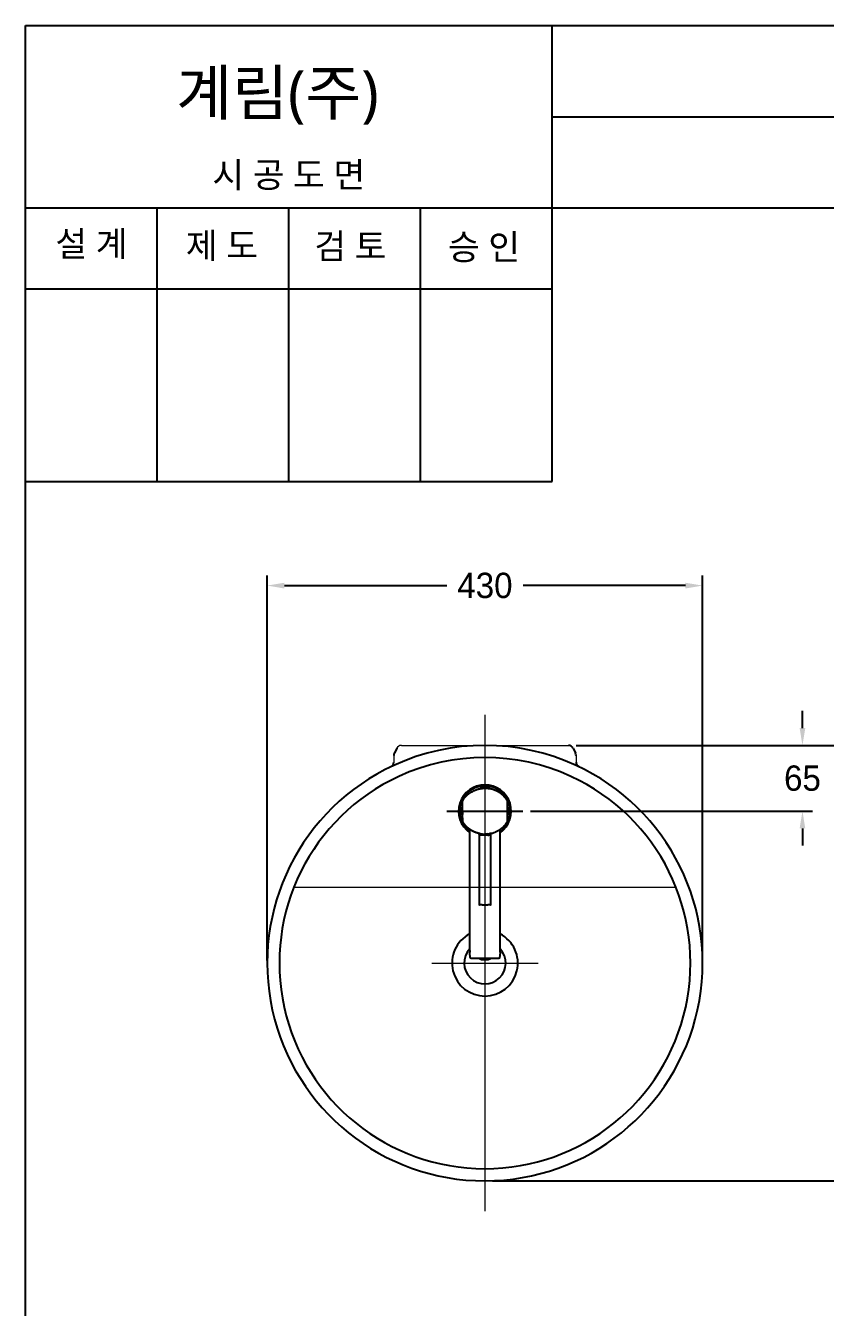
# Model space of a CAD drawing. Header units: millimetres. Extents: x 0 to 1800, y -67 to 2530.
# Drawn here: x 0 to 790, y 1264 to 2530 of the extents above; entities that cross this region are included whole.
import ezdxf
from ezdxf.enums import TextEntityAlignment as Align
from ezdxf.lldxf.tags import DXFTag

# ---------------------------------------------------------------- set-up
doc = ezdxf.new("R2010")
doc.units = ezdxf.units.MM
doc.layers.get('Defpoints').update_dxf_attribs({"color": 1})
for name, color, linetype in [('TEXT', 7, 'Continuous'), ('내부선 및 부속', 4, 'Continuous'), ('도각라인', 7, 'Continuous'), ('외형선', 3, 'Continuous'), ('중심선', 1, 'DASHED')]:
    doc.layers.add(name, color=color, linetype=linetype)
doc.styles.add('____', font='')
doc.styles.add('맑은고딕_통일', font='malgun.ttf', dxfattribs={"height": 25})
doc.styles.get('____').set_extended_font_data('굴림')
tags = doc.linetypes.add('DASHDOT', pattern=[70, 31, -13, 13, -13]).pattern_tags.tags
tags[10:11] = [DXFTag(74, 4), DXFTag(75, 0), DXFTag(340, '0'), DXFTag(46, 0.0), DXFTag(50, 0.0), DXFTag(44, 0.0), DXFTag(45, 0.0)]
tags[8:9] = [DXFTag(74, 4), DXFTag(75, 0), DXFTag(340, '0'), DXFTag(46, 0.0), DXFTag(50, 0.0), DXFTag(44, 0.0), DXFTag(45, 0.0)]
tags[6:7] = [DXFTag(74, 4), DXFTag(75, 0), DXFTag(340, '0'), DXFTag(46, 0.0), DXFTag(50, 0.0), DXFTag(44, 0.0), DXFTag(45, 0.0)]
tags[4:5] = [DXFTag(74, 4), DXFTag(75, 0), DXFTag(340, '0'), DXFTag(46, 0.0), DXFTag(50, 0.0), DXFTag(44, 0.0), DXFTag(45, 0.0)]
tags = doc.linetypes.add('DASHED', pattern=[25.72, 12.86, -12.86]).pattern_tags.tags
tags[6:7] = [DXFTag(74, 4), DXFTag(75, 0), DXFTag(340, '0'), DXFTag(46, 0.0), DXFTag(50, 0.0), DXFTag(44, 0.0), DXFTag(45, 0.0)]
tags[4:5] = [DXFTag(74, 4), DXFTag(75, 0), DXFTag(340, '0'), DXFTag(46, 0.0), DXFTag(50, 0.0), DXFTag(44, 0.0), DXFTag(45, 0.0)]
doc.dimstyles.new('MSADIM', dxfattribs={"dimtxt": 33, "dimasz": 17, "dimexe": 10, "dimexo": 7.5, "dimgap": 10, "dimtad": 0, "dimtih": 1, "dimtoh": 1, "dimdec": 0, "dimzin": 1, "dimdsep": 46, "dimtxsty": '____', "dimcen": 11.25, "dimadec": 0, "dimazin": 0, "dimtfac": 1, "dimtdec": 0, "dimtix": 1, "dimtmove": 0, "dimatfit": 3, "dimfxl": 0, "dimtolj": 1, "dimtzin": 1, "dimarcsym": 0})

# ---------------------------------------------------------------- blocks, each defined once
blk = doc.blocks.new('*D14')
at = {"color": 0, "lineweight": -2}
for p, q in [((767.2, 1836.3), (767.2, 1853.3)), ((543.6, 1819.3), (777.2, 1819.3)), ((498.6, 1754.3), (777.2, 1754.3)), ((767.2, 1737.3), (767.2, 1720.3))]:
    blk.add_line(p, q, dxfattribs=at)
at = {"color": 0}
for points in [[(764.4, 1836.3), (770, 1836.3), (767.2, 1819.3)], [(764.4, 1737.3), (770, 1737.3), (767.2, 1754.3)]]:
    blk.add_solid(points, dxfattribs=at)
at = {"layer": 'Defpoints', "color": 0}
for p in [(536.1, 1819.3), (767.2, 1819.3), (491.1, 1754.3)]:
    blk.add_point(p, dxfattribs=at)
at = {"color": 0, "insert": (767.2, 1786.8), "char_height": 25, "attachment_point": 5, "style": '____'}
blk.add_mtext('\\A1;65', dxfattribs=at)
blk = doc.blocks.new('*D15')
at = {"color": 0, "lineweight": -2}
for p, q in [((238.6, 1606.8), (238.6, 1987.1)), ((668.6, 1606.8), (668.6, 1987.1)), ((255.6, 1977.1), (416, 1977.1)), ((651.6, 1977.1), (491.3, 1977.1))]:
    blk.add_line(p, q, dxfattribs=at)
at = {"color": 0}
for points in [[(255.6, 1979.9), (255.6, 1974.2), (238.6, 1977.1)], [(651.6, 1979.9), (651.6, 1974.2), (668.6, 1977.1)]]:
    blk.add_solid(points, dxfattribs=at)
at = {"layer": 'Defpoints', "color": 0}
for p in [(668.6, 1977.1), (238.6, 1599.3), (668.6, 1599.3)]:
    blk.add_point(p, dxfattribs=at)
at = {"color": 0, "insert": (453.6, 1977.1), "char_height": 25, "attachment_point": 5, "style": '____'}
blk.add_mtext('\\A1;430', dxfattribs=at)
blk = doc.blocks.new('*D16')
at = {"color": 0, "lineweight": -2}
for p, q in [((543.6, 1819.3), (853.2, 1819.3)), ((843.2, 1802.3), (843.2, 1627.2)), ((843.2, 1406.3), (843.2, 1581.5)), ((461.1, 1389.3), (853.2, 1389.3))]:
    blk.add_line(p, q, dxfattribs=at)
at = {"color": 0}
for points in [[(840.4, 1802.3), (846.1, 1802.3), (843.2, 1819.3)], [(840.4, 1406.3), (846.1, 1406.3), (843.2, 1389.3)]]:
    blk.add_solid(points, dxfattribs=at)
at = {"layer": 'Defpoints', "color": 0}
for p in [(536.1, 1819.3), (843.2, 1819.3), (453.6, 1389.3)]:
    blk.add_point(p, dxfattribs=at)
at = {"color": 0, "insert": (843.2, 1604.3), "char_height": 25, "attachment_point": 5, "style": '____'}
blk.add_mtext('\\A1;430', dxfattribs=at)

msp = doc.modelspace()

# ---------------------------------------------------------------- linework, layer by layer
at = {"layer": '내부선 및 부속', "linetype": 'Continuous', "extrusion": (-1, 3.06162e-16, 0)}
for p, q in [((449.3, 1777.9), (449.3, 1776.9)), ((449.3, 1777.9), (453.7, 1777.9)), ((449.3, 1776.9), (453.7, 1776.9)), ((450.6, 1776.9), (450.6, 1776.7)), ((453.6, 1780.3), (453.6, 1779.3)), ((453.7, 1777.9), (458, 1777.9)), ((453.7, 1776.9), (453.7, 1777.9)), ((453.7, 1776.9), (458, 1776.9)), ((456.7, 1776.8), (456.7, 1776.9)), ((458, 1776.9), (458, 1777.9)), ((438.6, 1616.7), (438.6, 1736.4)), ((468.6, 1616.7), (468.6, 1736.4)), ((447.8, 1731.5), (447.8, 1662.2)), ((459.5, 1662.2), (459.5, 1731.5)), ((450.8, 1661.7), (448.3, 1661.7)), ((450.8, 1661.7), (456.5, 1661.7)), ((459, 1661.7), (456.5, 1661.7)), ((438.6, 1616.8), (438.6, 1615.1)), ((439.7, 1609.1), (453.6, 1609.1)), ((453.6, 1609.1), (467.6, 1609.1)), ((468.6, 1615.1), (468.6, 1616.8))]:
    msp.add_line(p, q, dxfattribs=at)
at = {"layer": '내부선 및 부속', "linetype": 'DASHDOT'}
msp.add_line((416.1, 1754.3), (491.1, 1754.3), dxfattribs=at)
at = {"layer": '내부선 및 부속', "linetype": 'Continuous', "lineweight": 18}
msp.add_line((265, 1679.3), (642.3, 1679.3), dxfattribs=at)
at = {"layer": '내부선 및 부속'}
for radius, start, end in [(215, 65.2535, 114.7465), (203, 65.2535, 114.7465), (203, 114.7465, 65.2535), (32.5, 117.4864, 62.5136), (20.5, 137.0297, 42.9703)]:
    msp.add_arc((453.6, 1604.3), radius, start, end, dxfattribs=at)
at = {"layer": '내부선 및 부속', "linetype": 'Continuous'}
for centre, radius, start, end in [((453.6, 1754.3), 26, 90, 234.765), ((453.6, 1754.3), 25, 90, 233.1281), ((453.6, 1759.2), 19.2, 99.7692, 103.1156), ((453.6, 1759.2), 19.2, 90, 95.2432), ((453.6, 1754.3), 26, 305.235, 90), ((453.6, 1754.3), 25, 306.8719, 90), ((453.6, 1759.2), 19.2, 84.7749, 90), ((453.6, 1759.2), 19.2, 76.8844, 80.2618), ((448.3, 1662.2), 0.5, 180, 270), ((459, 1662.2), 0.5, 270, 0)]:
    msp.add_arc(centre, radius, start, end, dxfattribs=at)
at = {"layer": '내부선 및 부속', "linetype": 'Continuous', "extrusion": (0, 0, -1)}
for start, end in [(74.2191, 81.9112), (98.0888, 101.3034), (350.1619, 10.3106), (170.3222, 189.7144)]:
    msp.add_arc((-453.6, 1754.3), 22.8, start, end, dxfattribs=at)
at = {"layer": '내부선 및 부속', "linetype": 'Continuous'}
for centre, major_axis, ratio, start_param, end_param in [((453.6, 1759.2), (0, 19.2), 0.015039, 6.054274, 6.283185), ((453.6, 1617.1), (-11.8, 0), 0.803557, 1.010091, 1.570796), ((453.6, 1617.1), (-11.8, 0), 0.803557, 1.570796, 2.131502)]:
    msp.add_ellipse(centre, major_axis=major_axis, ratio=ratio, start_param=start_param, end_param=end_param, dxfattribs=at)
at = {"layer": '내부선 및 부속', "linetype": 'Continuous', "extrusion": (0, 0, -1)}
for centre, start_param, end_param in [((453.6, 1616.8), 1.570796, 1.57082), ((453.6, 1615.1), 1.308008, 1.570812), ((453.6, 1615.1), 4.712373, 4.975177)]:
    msp.add_ellipse(centre, major_axis=(0, -20.2), ratio=0.740741, start_param=start_param, end_param=end_param, dxfattribs=at)
at = {"layer": '내부선 및 부속', "linetype": 'Continuous'}
for points, knots in [([(437.5, 1771.4), (437.6, 1771.5), (437.8, 1771.6), (438.2, 1771.9), (438.7, 1772.3), (439.4, 1772.7), (440, 1773.2), (440.8, 1773.6), (441.6, 1774), (442.4, 1774.4), (443, 1774.7), (443.5, 1774.9), (443.7, 1775), (443.9, 1775.1), (444.1, 1775.2), (444.3, 1775.2), (444.5, 1775.3), (444.7, 1775.4), (444.9, 1775.5), (445.1, 1775.5), (445.3, 1775.6), (445.4, 1775.7), (445.6, 1775.7), (445.8, 1775.8), (446, 1775.8), (446.2, 1775.9), (446.4, 1776), (446.6, 1776), (446.8, 1776.1), (447, 1776.1), (447.2, 1776.2), (447.4, 1776.2), (447.5, 1776.3), (447.7, 1776.3), (447.9, 1776.3), (448.1, 1776.4), (448.3, 1776.4), (448.5, 1776.5), (448.6, 1776.5), (448.8, 1776.5), (449, 1776.6), (449.2, 1776.6), (449.4, 1776.6), (449.5, 1776.6), (449.7, 1776.7), (449.9, 1776.7), (450.1, 1776.7), (450.2, 1776.8), (450.4, 1776.8), (450.6, 1776.8), (450.7, 1776.8), (450.9, 1776.8), (451.1, 1776.8), (451.3, 1776.9), (451.4, 1776.9), (451.6, 1776.9), (451.7, 1776.9), (451.9, 1776.9), (452.1, 1776.9), (452.2, 1776.9), (452.4, 1776.9), (452.6, 1776.9), (452.7, 1777), (452.9, 1777), (453, 1777), (453.2, 1777), (453.3, 1777), (453.5, 1777), (453.6, 1777), (453.6, 1777)], [0, 0, 0, 0, 0.005294, 0.043779, 0.084881, 0.128601, 0.174936, 0.223886, 0.275451, 0.329629, 0.386419, 0.398888, 0.411291, 0.423627, 0.435897, 0.4481, 0.460236, 0.472306, 0.48431, 0.496247, 0.508117, 0.519921, 0.531658, 0.543329, 0.554934, 0.566472, 0.577944, 0.589349, 0.600688, 0.611961, 0.623168, 0.634308, 0.645382, 0.65639, 0.667331, 0.678206, 0.689016, 0.699759, 0.710435, 0.721046, 0.73159, 0.742068, 0.752481, 0.762826, 0.773106, 0.78332, 0.793467, 0.803549, 0.813564, 0.823513, 0.833396, 0.843213, 0.852964, 0.862649, 0.872268, 0.88182, 0.891307, 0.900728, 0.910082, 0.919371, 0.928593, 0.93775, 0.946841, 0.955865, 0.964824, 0.973717, 0.982544, 0.991305, 1, 1, 1, 1]), ([(451.9, 1778.3), (451.9, 1778.3), (451.9, 1778.3), (451.9, 1778.3), (451.9, 1778.3), (451.9, 1778.3), (451.8, 1778.3), (451.8, 1778.3), (451.8, 1778.3), (451.8, 1778.3), (451.8, 1778.3), (451.8, 1778.3), (451.7, 1778.3), (451.7, 1778.2), (451.7, 1778.2), (451.7, 1778.2), (451.7, 1778.2), (451.6, 1778.2), (451.6, 1778.2), (451.5, 1778.2), (451.5, 1778.2), (451.5, 1778.2), (451.5, 1778.2), (451.4, 1778.2), (451.4, 1778.2), (451.3, 1778.2), (451.3, 1778.2), (451.3, 1778.2), (451.3, 1778.2), (451.2, 1778.2), (451.2, 1778.2), (451.1, 1778.2), (451.1, 1778.2), (451.1, 1778.2), (451, 1778.2), (451, 1778.2), (451, 1778.2), (451, 1778.1), (450.9, 1778.1), (450.8, 1778.1), (450.8, 1778.1), (450.8, 1778.1), (450.8, 1778.1), (450.8, 1778.1), (450.7, 1778.1), (450.7, 1778.1), (450.6, 1778.1), (450.6, 1778.1), (450.6, 1778.1), (450.5, 1778.1), (450.5, 1778.1), (450.5, 1778.1), (450.5, 1778.1), (450.5, 1778.1), (450.4, 1778.1), (450.4, 1778.1), (450.4, 1778.1), (450.4, 1778.1), (450.4, 1778.1), (450.4, 1778.1), (450.4, 1778.1)], [0, 0, 0, 0, 0.0625, 0.0625, 0.09375, 0.09375, 0.109375, 0.109375, 0.125, 0.125, 0.1875, 0.1875, 0.203125, 0.203125, 0.21875, 0.21875, 0.25, 0.25, 0.3125, 0.3125, 0.328125, 0.328125, 0.34375, 0.375, 0.40625, 0.40625, 0.421875, 0.421875, 0.4375, 0.4375, 0.5, 0.5, 0.53125, 0.53125, 0.546875, 0.546875, 0.5625, 0.5625, 0.625, 0.625, 0.640625, 0.640625, 0.65625, 0.65625, 0.6875, 0.6875, 0.75, 0.75, 0.78125, 0.78125, 0.8125, 0.84375, 0.84375, 0.875, 0.875, 0.9375, 0.9375, 0.96875, 0.96875, 1, 1, 1, 1]), ([(474.3, 1766.9), (474.3, 1766.9), (474.2, 1766.9), (474.2, 1767), (474.1, 1767.1), (474, 1767.2), (474, 1767.3), (473.9, 1767.3), (473.8, 1767.4), (473.8, 1767.5), (473.7, 1767.6), (473.6, 1767.7), (473.6, 1767.8), (473.5, 1767.8), (473.4, 1767.9), (473.4, 1768), (473.3, 1768.1), (473.2, 1768.2), (473.1, 1768.3), (473.1, 1768.3), (473, 1768.4), (472.9, 1768.5), (472.8, 1768.6), (472.7, 1768.7), (472.7, 1768.8), (472.6, 1768.8), (472.5, 1768.9), (472.4, 1769), (472.3, 1769.1), (472.3, 1769.2), (472.2, 1769.3), (472.1, 1769.3), (472, 1769.4), (471.9, 1769.5), (471.8, 1769.6), (471.8, 1769.7), (471.6, 1769.8), (471.4, 1770), (471.2, 1770.2), (471, 1770.4), (470.7, 1770.6), (470.5, 1770.8), (470.2, 1771), (470, 1771.2), (469.7, 1771.4), (469.5, 1771.6), (469.2, 1771.8), (469, 1772), (468.7, 1772.2), (468.4, 1772.4), (468.2, 1772.6), (467.9, 1772.7), (467.6, 1772.9), (467.3, 1773.1), (467.1, 1773.3), (466.8, 1773.4), (466.5, 1773.6), (466.3, 1773.7), (466.2, 1773.7), (466.2, 1773.7), (466.2, 1773.7), (466.2, 1773.8), (466.2, 1773.8), (466.2, 1773.8), (466.2, 1773.8), (466.2, 1773.8), (466.2, 1773.8), (466.2, 1773.8), (466.2, 1773.8), (466.1, 1773.8), (466.1, 1773.8), (466.1, 1773.8), (466.1, 1773.8), (466.1, 1773.8), (466.1, 1773.8), (466, 1773.8), (466, 1773.8), (466, 1773.9), (466, 1773.9), (466, 1773.9), (466, 1773.9), (465.9, 1773.9), (465.9, 1773.9), (465.9, 1773.9), (465.9, 1773.9), (465.8, 1774), (465.8, 1774), (465.8, 1774), (465.7, 1774), (465.7, 1774), (465.7, 1774), (465.7, 1774), (465.6, 1774.1), (465.6, 1774.1), (465.6, 1774.1), (465.5, 1774.1), (465.5, 1774.1), (465.4, 1774.2), (465.4, 1774.2), (465.4, 1774.2), (465.3, 1774.2), (465.3, 1774.2), (465.2, 1774.3), (465.2, 1774.3), (465.2, 1774.3), (465.1, 1774.3), (465.1, 1774.3), (465, 1774.4), (465, 1774.4), (464.9, 1774.4), (464.9, 1774.4), (464.8, 1774.5), (464.8, 1774.5), (464.7, 1774.5), (464.7, 1774.5), (464.6, 1774.6), (464.6, 1774.6), (464.5, 1774.6), (464.5, 1774.6), (464.4, 1774.7), (464.3, 1774.7), (464.3, 1774.7), (464.2, 1774.7), (464.2, 1774.8), (464.1, 1774.8), (464, 1774.8), (464, 1774.8), (463.9, 1774.9), (463.8, 1774.9), (463.8, 1774.9), (463.7, 1775), (463.6, 1775), (463.6, 1775), (463.5, 1775), (463.4, 1775.1), (463.4, 1775.1), (463.3, 1775.1), (463.2, 1775.2), (463.1, 1775.2), (463, 1775.2), (463, 1775.3), (462.9, 1775.3), (462.8, 1775.3), (462.7, 1775.3), (462.7, 1775.4), (462.6, 1775.4), (462.5, 1775.4), (462.4, 1775.5), (462.3, 1775.5), (462.2, 1775.5), (462.1, 1775.6), (462, 1775.6), (462, 1775.6), (461.9, 1775.6), (461.8, 1775.7), (461.7, 1775.7), (461.6, 1775.7), (461.5, 1775.8), (461.4, 1775.8), (461.3, 1775.8), (461.2, 1775.9), (461.1, 1775.9), (461, 1775.9), (460.9, 1775.9), (460.8, 1776), (460.7, 1776), (460.6, 1776), (460.5, 1776.1), (460.4, 1776.1), (460.3, 1776.1), (460.2, 1776.1), (460, 1776.2), (459.9, 1776.2), (459.8, 1776.2), (459.7, 1776.3), (459.6, 1776.3), (459.5, 1776.3), (459.4, 1776.3), (459.2, 1776.4), (459.1, 1776.4), (459, 1776.4), (458.9, 1776.4), (458.8, 1776.5), (458.6, 1776.5), (458.5, 1776.5), (458.4, 1776.5), (458.3, 1776.6), (458.1, 1776.6), (458, 1776.6), (457.9, 1776.6), (457.7, 1776.6), (457.6, 1776.7), (457.5, 1776.7), (457.3, 1776.7), (457.2, 1776.7), (457.1, 1776.7), (456.9, 1776.8), (456.8, 1776.8), (456.7, 1776.8), (456.5, 1776.8), (456.4, 1776.8), (456.2, 1776.8), (456.1, 1776.9), (455.9, 1776.9), (455.8, 1776.9), (455.6, 1776.9), (455.5, 1776.9), (455.3, 1776.9), (455.2, 1776.9), (455, 1776.9), (454.9, 1776.9), (454.7, 1776.9), (454.6, 1777), (454.4, 1777), (454.3, 1777), (454.1, 1777), (454, 1777), (453.8, 1777), (453.7, 1777), (453.6, 1777)], [0, 0, 0, 0, 0.003831, 0.008206, 0.012603, 0.017022, 0.021464, 0.025928, 0.030415, 0.034923, 0.039454, 0.044007, 0.048582, 0.053178, 0.057796, 0.062435, 0.067096, 0.071779, 0.076482, 0.081207, 0.085952, 0.090718, 0.095505, 0.100312, 0.105139, 0.109986, 0.114852, 0.119738, 0.124643, 0.129567, 0.13451, 0.139471, 0.144451, 0.149448, 0.154463, 0.159496, 0.164547, 0.178082, 0.191602, 0.205107, 0.218601, 0.232085, 0.245563, 0.259036, 0.272507, 0.285978, 0.299452, 0.312931, 0.326419, 0.339917, 0.35343, 0.366961, 0.38051, 0.394075, 0.407654, 0.421243, 0.43484, 0.448442, 0.448554, 0.448708, 0.448903, 0.44914, 0.449419, 0.44974, 0.450102, 0.450506, 0.450952, 0.451439, 0.451968, 0.452539, 0.453152, 0.453806, 0.454502, 0.455239, 0.456019, 0.45684, 0.457702, 0.458607, 0.459553, 0.460541, 0.46157, 0.462641, 0.463754, 0.464909, 0.466105, 0.467343, 0.468622, 0.469943, 0.471306, 0.47271, 0.474156, 0.475644, 0.477173, 0.478744, 0.480356, 0.48201, 0.483706, 0.485443, 0.487221, 0.489041, 0.490903, 0.492805, 0.49475, 0.496735, 0.498762, 0.50083, 0.50294, 0.50509, 0.507282, 0.509515, 0.51179, 0.514105, 0.516461, 0.518859, 0.521298, 0.523777, 0.526298, 0.52886, 0.531463, 0.534107, 0.536792, 0.539518, 0.542285, 0.545093, 0.547942, 0.550832, 0.553764, 0.556736, 0.559749, 0.562803, 0.565898, 0.569034, 0.572211, 0.575429, 0.578689, 0.581989, 0.58533, 0.588713, 0.592136, 0.5956, 0.599106, 0.602652, 0.606239, 0.609868, 0.613537, 0.617247, 0.620999, 0.624791, 0.628624, 0.632499, 0.636414, 0.64037, 0.644367, 0.648406, 0.652485, 0.656605, 0.660767, 0.664969, 0.669212, 0.673496, 0.677822, 0.682188, 0.686596, 0.691044, 0.695534, 0.700064, 0.704636, 0.709249, 0.713903, 0.718598, 0.723335, 0.728112, 0.732931, 0.737791, 0.742692, 0.747635, 0.752619, 0.757644, 0.762711, 0.767819, 0.772969, 0.77816, 0.783393, 0.788667, 0.793983, 0.799341, 0.804741, 0.810182, 0.815665, 0.821191, 0.826758, 0.832367, 0.838018, 0.843712, 0.849448, 0.855226, 0.861047, 0.86691, 0.872815, 0.878763, 0.884754, 0.890788, 0.896864, 0.902984, 0.909146, 0.915352, 0.921601, 0.927893, 0.934229, 0.940608, 0.947031, 0.953498, 0.960008, 0.966563, 0.973162, 0.979805, 0.986492, 0.993224, 1, 1, 1, 1]), ([(453.6, 1777), (453.6, 1777), (453.6, 1776.9), (453.6, 1776.8), (453.6, 1776.6), (453.6, 1776.4), (453.6, 1776.4)], [0, 0, 0, 0, 0.249645, 0.499764, 0.749882, 1, 1, 1, 1]), ([(456.9, 1778.1), (456.9, 1778.1), (456.9, 1778.1), (456.9, 1778.1), (456.9, 1778.1), (456.8, 1778.1), (456.8, 1778.1), (456.8, 1778.1), (456.8, 1778.1), (456.8, 1778.1), (456.8, 1778.1), (456.8, 1778.1), (456.7, 1778.1), (456.7, 1778.1), (456.7, 1778.1), (456.7, 1778.1), (456.7, 1778.1), (456.6, 1778.1), (456.6, 1778.1), (456.5, 1778.1), (456.5, 1778.1), (456.5, 1778.1), (456.5, 1778.1), (456.4, 1778.1), (456.4, 1778.1), (456.3, 1778.1), (456.3, 1778.1), (456.3, 1778.1), (456.3, 1778.2), (456.2, 1778.2), (456.2, 1778.2), (456.1, 1778.2), (456.1, 1778.2), (456.1, 1778.2), (456, 1778.2), (456, 1778.2), (456, 1778.2), (456, 1778.2), (455.9, 1778.2), (455.8, 1778.2), (455.8, 1778.2), (455.8, 1778.2), (455.8, 1778.2), (455.8, 1778.2), (455.7, 1778.2), (455.7, 1778.2), (455.6, 1778.2), (455.6, 1778.2), (455.6, 1778.2), (455.5, 1778.2), (455.5, 1778.3), (455.5, 1778.3), (455.5, 1778.3), (455.5, 1778.3), (455.4, 1778.3), (455.4, 1778.3), (455.4, 1778.3), (455.4, 1778.3), (455.4, 1778.3), (455.4, 1778.3), (455.4, 1778.3)], [0, 0, 0, 0, 0.0625, 0.0625, 0.09375, 0.09375, 0.109375, 0.109375, 0.125, 0.125, 0.1875, 0.1875, 0.203125, 0.203125, 0.21875, 0.21875, 0.25, 0.25, 0.3125, 0.3125, 0.328125, 0.328125, 0.34375, 0.375, 0.40625, 0.40625, 0.421875, 0.421875, 0.4375, 0.4375, 0.5, 0.5, 0.53125, 0.53125, 0.546875, 0.546875, 0.5625, 0.5625, 0.625, 0.625, 0.640625, 0.640625, 0.65625, 0.65625, 0.6875, 0.6875, 0.75, 0.75, 0.78125, 0.78125, 0.8125, 0.84375, 0.84375, 0.875, 0.875, 0.9375, 0.9375, 0.96875, 0.96875, 1, 1, 1, 1]), ([(437.5, 1771.4), (437.4, 1771.3), (436.5, 1770.7), (435, 1769.2), (433, 1767.1), (431.8, 1765.3), (431.3, 1764.4)], [0, 0, 0, 0, 0.059469, 0.340099, 0.661695, 1, 1, 1, 1]), ([(431.3, 1758.5), (431.3, 1758.5), (431.3, 1758.5), (431.3, 1758.6), (431.3, 1758.6), (431.3, 1758.7), (431.3, 1758.8), (431.3, 1758.8), (431.3, 1758.9), (431.3, 1758.9), (431.3, 1759), (431.3, 1759), (431.3, 1759.1), (431.3, 1759.1), (431.3, 1759.2), (431.3, 1759.3), (431.3, 1759.3), (431.3, 1759.4), (431.3, 1759.4), (431.3, 1759.5), (431.3, 1759.5), (431.3, 1759.6), (431.3, 1759.7), (431.3, 1759.7), (431.3, 1759.8), (431.3, 1759.8), (431.3, 1759.9), (431.3, 1760), (431.3, 1760), (431.3, 1760.1), (431.3, 1760.1), (431.3, 1760.2), (431.3, 1760.2), (431.3, 1760.3), (431.3, 1760.4), (431.3, 1760.4), (431.3, 1760.5), (431.3, 1760.5), (431.3, 1760.6), (431.3, 1760.7), (431.3, 1760.7), (431.3, 1760.8), (431.3, 1760.9), (431.3, 1760.9), (431.3, 1761), (431.3, 1761), (431.3, 1761.1), (431.3, 1761.2), (431.3, 1761.2), (431.3, 1761.3), (431.3, 1761.3), (431.3, 1761.4), (431.3, 1761.5), (431.3, 1761.5), (431.3, 1761.6), (431.3, 1761.7), (431.3, 1761.7), (431.3, 1761.8), (431.3, 1761.8), (431.3, 1761.9), (431.3, 1762), (431.3, 1762), (431.3, 1762.1), (431.3, 1762.2), (431.3, 1762.2), (431.3, 1762.3), (431.3, 1762.4), (431.3, 1762.4), (431.3, 1762.5), (431.3, 1762.6), (431.3, 1762.6), (431.3, 1762.7), (431.3, 1762.7), (431.3, 1762.8), (431.3, 1762.9), (431.3, 1762.9), (431.3, 1763), (431.3, 1763.1), (431.3, 1763.1), (431.3, 1763.2), (431.3, 1763.3), (431.3, 1763.3), (431.3, 1763.4), (431.3, 1763.5), (431.3, 1763.5), (431.3, 1763.6), (431.3, 1763.7), (431.3, 1763.7), (431.3, 1763.8), (431.3, 1763.9), (431.3, 1763.9), (431.3, 1764), (431.3, 1764.1), (431.3, 1764.1), (431.3, 1764.2), (431.3, 1764.3), (431.3, 1764.3), (431.3, 1764.4), (431.3, 1764.4)], [0, 0, 0, 0, 0.01106, 0.022107, 0.033141, 0.044161, 0.055168, 0.066161, 0.077142, 0.088108, 0.099062, 0.110002, 0.120929, 0.131842, 0.142743, 0.153629, 0.164502, 0.175362, 0.186209, 0.197042, 0.207861, 0.218667, 0.22946, 0.240239, 0.251005, 0.261757, 0.272496, 0.283222, 0.293933, 0.304632, 0.315316, 0.325988, 0.336645, 0.34729, 0.35792, 0.368537, 0.379141, 0.389731, 0.400307, 0.41087, 0.421419, 0.431955, 0.442477, 0.452985, 0.46348, 0.473961, 0.484429, 0.494882, 0.505322, 0.515749, 0.526162, 0.536561, 0.546946, 0.557318, 0.567676, 0.578021, 0.588351, 0.598668, 0.608971, 0.619261, 0.629536, 0.639798, 0.650046, 0.660281, 0.670501, 0.680708, 0.690901, 0.70108, 0.711246, 0.721397, 0.731535, 0.741659, 0.751769, 0.761865, 0.771948, 0.782016, 0.792071, 0.802111, 0.812138, 0.822151, 0.83215, 0.842135, 0.852107, 0.862064, 0.872007, 0.881937, 0.891852, 0.901754, 0.911641, 0.921515, 0.931375, 0.94122, 0.951052, 0.96087, 0.970673, 0.980463, 0.990238, 1, 1, 1, 1]), ([(431.3, 1764.4), (431.3, 1764.4), (431.3, 1764.4), (431.3, 1764.4), (431.3, 1764.4), (431.3, 1764.4)], [0, 0, 0, 0, 0.5, 0.5, 1, 1, 1, 1]), ([(476, 1758.5), (476, 1758.5), (476, 1758.6), (476, 1758.6), (476, 1758.7), (476, 1758.8), (476, 1758.8), (476, 1758.9), (476, 1759), (476, 1759.1), (476, 1759.2), (476, 1759.2), (476, 1759.3), (476, 1759.4), (476, 1759.5), (476, 1759.6), (476, 1759.7), (476, 1759.8), (476, 1760), (476, 1760.3), (476, 1760.6), (476, 1761), (476, 1761.3), (476, 1761.4), (476, 1761.6), (476, 1761.7), (476, 1761.8), (476, 1761.9), (476, 1762), (476, 1762.1), (476, 1762.2), (476, 1762.3), (476, 1762.4), (476, 1762.5), (476, 1762.7), (476, 1762.8), (476, 1762.9), (476, 1763), (476, 1763.1), (476, 1763.2), (476, 1763.4), (476, 1763.5), (476, 1763.6), (476, 1763.8), (476, 1763.9), (476, 1764), (476, 1764.1), (476, 1764.3), (476, 1764.4), (476, 1764.4)], [0, 0, 0, 0, 0.014424, 0.028955, 0.043594, 0.058341, 0.073195, 0.088159, 0.103231, 0.118413, 0.133705, 0.149107, 0.164619, 0.180242, 0.195977, 0.211824, 0.227784, 0.243856, 0.293519, 0.346524, 0.402886, 0.462621, 0.525749, 0.542815, 0.559972, 0.57722, 0.594561, 0.611993, 0.629518, 0.647136, 0.664847, 0.682651, 0.700549, 0.718541, 0.736628, 0.75481, 0.773087, 0.79146, 0.809929, 0.828495, 0.847157, 0.865917, 0.884775, 0.903731, 0.922786, 0.941939, 0.961193, 0.980546, 1, 1, 1, 1]), ([(476, 1764.4), (476, 1764.4), (476, 1764.4), (476, 1764.4), (476, 1764.4), (476, 1764.4)], [0, 0, 0, 0, 0.5, 0.5, 1, 1, 1, 1]), ([(431.2, 1757.3), (431.2, 1757.4), (431.2, 1757.4), (431.3, 1757.6), (431.3, 1757.7), (431.3, 1757.9), (431.3, 1758), (431.3, 1758.2), (431.3, 1758.3), (431.3, 1758.4), (431.3, 1758.5)], [0, 0, 0, 0, 0.117598, 0.237295, 0.359099, 0.483017, 0.609058, 0.737229, 0.86754, 1, 1, 1, 1]), ([(431.3, 1750.3), (431.3, 1750.4), (431.3, 1750.4), (431.3, 1750.5), (431.3, 1750.6), (431.3, 1750.6), (431.3, 1750.7), (431.3, 1750.8), (431.3, 1750.8), (431.3, 1750.9), (431.3, 1751), (431.3, 1751.1), (431.3, 1751.1), (431.3, 1751.2), (431.3, 1751.2)], [0, 0, 0, 0, 0.081189, 0.16369, 0.247504, 0.33263, 0.41907, 0.506823, 0.59485, 0.680544, 0.763905, 0.844934, 0.923632, 1, 1, 1, 1]), ([(431.3, 1747.8), (431.3, 1747.8), (431.3, 1747.8), (431.3, 1747.9), (431.3, 1747.9), (431.3, 1748), (431.3, 1748.1), (431.3, 1748.1), (431.3, 1748.2), (431.3, 1748.2), (431.3, 1748.3), (431.3, 1748.4), (431.3, 1748.5), (431.3, 1748.5), (431.3, 1748.6), (431.3, 1748.7), (431.3, 1748.8), (431.3, 1748.8), (431.3, 1748.9), (431.3, 1749), (431.3, 1749.1), (431.3, 1749.3), (431.3, 1749.5), (431.3, 1749.6), (431.3, 1749.8), (431.3, 1750), (431.3, 1750.2), (431.3, 1750.3)], [0, 0, 0, 0, 0.019153, 0.039028, 0.059626, 0.080947, 0.10299, 0.125757, 0.149246, 0.173458, 0.198392, 0.224049, 0.25043, 0.277532, 0.305358, 0.333906, 0.363177, 0.393171, 0.423887, 0.455326, 0.487488, 0.570544, 0.640418, 0.697109, 0.740618, 0.879871, 1, 1, 1, 1]), ([(431.3, 1747.8), (431.3, 1747.5), (431.3, 1747.2), (431.3, 1746.7), (431.3, 1746.4), (431.3, 1745.5), (431.3, 1744.9), (431.3, 1744.2)], [0, 0, 0, 0, 0.25, 0.25, 0.5, 0.5, 1, 1, 1, 1]), ([(476, 1757.3), (476, 1757.3), (476, 1757.4), (476, 1757.5), (476, 1757.6), (476, 1757.7), (476, 1757.8), (476, 1757.9), (476, 1758), (476, 1758.1), (476, 1758.2), (476, 1758.3), (476, 1758.4), (476, 1758.4), (476, 1758.5)], [0, 0, 0, 0, 0.077366, 0.155805, 0.23532, 0.315915, 0.397592, 0.480357, 0.564212, 0.649162, 0.735212, 0.822365, 0.910626, 1, 1, 1, 1]), ([(476, 1750.3), (476, 1750.4), (476, 1750.4), (476, 1750.5), (476, 1750.6), (476, 1750.6), (476, 1750.7), (476, 1750.8), (476, 1750.8), (476, 1750.9), (476, 1751), (476, 1751)], [0, 0, 0, 0, 0.124337, 0.243653, 0.357942, 0.467199, 0.571421, 0.670601, 0.780507, 0.890441, 1, 1, 1, 1]), ([(476, 1747.8), (476, 1747.8), (476, 1747.8), (476, 1747.9), (476, 1747.9), (476, 1748), (476, 1748), (476, 1748.1), (476, 1748.2), (476, 1748.2), (476, 1748.3), (476, 1748.3), (476, 1748.4), (476, 1748.4), (476, 1748.5), (476, 1748.5), (476, 1748.6), (476, 1748.6), (476, 1748.7), (476, 1748.7), (476, 1748.8), (476, 1748.8), (476, 1748.9), (476, 1748.9), (476, 1749), (476, 1749), (476, 1749), (476, 1749.2), (476, 1749.4), (476, 1749.6), (476, 1749.9), (476, 1750.1), (476, 1750.3), (476, 1750.3)], [0, 0, 0, 0, 0.020289, 0.040466, 0.060532, 0.080487, 0.10033, 0.120063, 0.139686, 0.159198, 0.178601, 0.197893, 0.217076, 0.23615, 0.255114, 0.27397, 0.292716, 0.311354, 0.329884, 0.348306, 0.366619, 0.384825, 0.402923, 0.420914, 0.438798, 0.456574, 0.474244, 0.491806, 0.594173, 0.696139, 0.797743, 0.899018, 1, 1, 1, 1]), ([(476, 1744.2), (476, 1744.9), (476, 1745.5), (476, 1746.4), (476, 1746.7), (476, 1747.2), (476, 1747.5), (476, 1747.8)], [0, 0, 0, 0, 0.5, 0.5, 0.75, 0.75, 1, 1, 1, 1]), ([(449, 1732.1), (449, 1732.1), (448.9, 1732.1), (448.9, 1732.1), (448.8, 1732.1), (448.7, 1732.1), (448.6, 1732.2), (448.5, 1732.2), (448.5, 1732.2), (448.4, 1732.2), (448.3, 1732.2), (448.2, 1732.2), (448.1, 1732.3), (448, 1732.3), (448, 1732.3), (447.9, 1732.3), (447.8, 1732.3), (447.7, 1732.4), (447.6, 1732.4), (447.5, 1732.4), (447.5, 1732.4), (447.4, 1732.4), (447.3, 1732.5), (447.2, 1732.5), (447.1, 1732.5), (447, 1732.5), (446.9, 1732.5), (446.9, 1732.6), (446.8, 1732.6), (446.7, 1732.6), (446.6, 1732.6), (446.5, 1732.7), (446.4, 1732.7), (446.3, 1732.7), (446.3, 1732.7), (446.2, 1732.8), (446.1, 1732.8), (446, 1732.8), (445.9, 1732.8), (445.8, 1732.9), (445.7, 1732.9), (445.6, 1732.9), (445.5, 1733), (445.4, 1733), (445.4, 1733), (445.3, 1733), (445.2, 1733.1), (445.1, 1733.1), (445, 1733.1), (444.9, 1733.2), (444.8, 1733.2), (444.7, 1733.2), (444.6, 1733.3), (444.5, 1733.3), (444.4, 1733.3), (444.4, 1733.4), (444.3, 1733.4), (444.2, 1733.4), (444.1, 1733.5), (444, 1733.5), (443.9, 1733.6), (443.8, 1733.6), (443.7, 1733.6), (443.6, 1733.7), (443.5, 1733.7), (443.4, 1733.7), (443.3, 1733.8), (443.2, 1733.8), (443.1, 1733.9), (443, 1733.9), (443, 1733.9), (442.9, 1734), (442.8, 1734), (442.7, 1734.1), (442.6, 1734.1), (442.5, 1734.2), (442.4, 1734.2), (442.3, 1734.3), (442.2, 1734.3), (442.1, 1734.3), (442, 1734.4), (441.9, 1734.4), (441.8, 1734.5), (441.7, 1734.5), (441.6, 1734.6), (441.5, 1734.6), (441.4, 1734.7), (441.3, 1734.7), (441.2, 1734.8), (441.1, 1734.8), (441, 1734.9), (440.9, 1734.9), (440.9, 1735), (440.8, 1735), (440.7, 1735.1), (440.6, 1735.2), (440.5, 1735.2), (440.4, 1735.3), (440.3, 1735.3), (440.2, 1735.4), (440.1, 1735.4), (440, 1735.5), (439.9, 1735.6), (439.8, 1735.6), (439.7, 1735.7), (439.6, 1735.7), (439.5, 1735.8), (439.4, 1735.9), (439.3, 1736), (439.1, 1736.1), (438.9, 1736.2), (438.7, 1736.3), (438.5, 1736.5), (438.3, 1736.6), (438.1, 1736.8), (437.9, 1736.9), (437.7, 1737), (437.6, 1737.2), (437.4, 1737.3), (437.2, 1737.5), (437, 1737.6), (436.8, 1737.8), (436.7, 1737.9), (436.5, 1738), (436.3, 1738.2), (436.2, 1738.3), (436, 1738.5), (435.8, 1738.6), (435.7, 1738.8), (435.5, 1738.9), (435.4, 1739.1), (435.2, 1739.2), (435.1, 1739.4), (434.9, 1739.5), (434.8, 1739.7), (434.6, 1739.8), (434.5, 1740), (434.4, 1740.1), (434.2, 1740.3), (434.1, 1740.4), (434, 1740.5), (433.8, 1740.7), (433.8, 1740.8), (433.7, 1740.9), (433.7, 1740.9)], [0, 0, 0, 0, 0.004511, 0.009039, 0.013585, 0.018149, 0.02273, 0.027329, 0.031946, 0.036581, 0.041233, 0.045904, 0.050591, 0.055297, 0.06002, 0.064761, 0.06952, 0.074297, 0.079091, 0.083903, 0.088733, 0.09358, 0.098446, 0.103329, 0.10823, 0.113148, 0.118084, 0.123038, 0.12801, 0.133, 0.138007, 0.143032, 0.148075, 0.153136, 0.158214, 0.16331, 0.168424, 0.173556, 0.178706, 0.183873, 0.189058, 0.194261, 0.199481, 0.20472, 0.209976, 0.21525, 0.220542, 0.225851, 0.231179, 0.236524, 0.241887, 0.247268, 0.252666, 0.258083, 0.263517, 0.268969, 0.274439, 0.279926, 0.285432, 0.290955, 0.296496, 0.302055, 0.307632, 0.313226, 0.318839, 0.324469, 0.330117, 0.335783, 0.341467, 0.347169, 0.352888, 0.358626, 0.364381, 0.370154, 0.375945, 0.381754, 0.387581, 0.393425, 0.399288, 0.405168, 0.411067, 0.416983, 0.422917, 0.428869, 0.43484, 0.440828, 0.446834, 0.452858, 0.4589, 0.46496, 0.471038, 0.477133, 0.483247, 0.489379, 0.49553, 0.501698, 0.507884, 0.514088, 0.52031, 0.526551, 0.532809, 0.539086, 0.545381, 0.551694, 0.558025, 0.564374, 0.570742, 0.577127, 0.583531, 0.597138, 0.610658, 0.624092, 0.637439, 0.650699, 0.663872, 0.676959, 0.689959, 0.702872, 0.715698, 0.728437, 0.741089, 0.753654, 0.766132, 0.778522, 0.790826, 0.803043, 0.815172, 0.827214, 0.839169, 0.851036, 0.862816, 0.874509, 0.886114, 0.897631, 0.909061, 0.920404, 0.931659, 0.942826, 0.953906, 0.964898, 0.975803, 0.98662, 0.997349, 1, 1, 1, 1]), ([(458.2, 1732.1), (458.7, 1732.2), (459.4, 1732.3), (460, 1732.5), (460.5, 1732.6), (461.6, 1732.9), (462.7, 1733.3), (464, 1733.8), (464.4, 1734), (465.2, 1734.4), (465.6, 1734.6), (466.5, 1735), (466.9, 1735.2), (467.5, 1735.6), (467.7, 1735.7), (468, 1736), (468.2, 1736.1), (468.8, 1736.5), (469.2, 1736.8), (469.9, 1737.3), (470.3, 1737.6), (470.9, 1738.2), (471.2, 1738.4), (471.5, 1738.7)], [0, 0, 0, 0, 0.092166, 0.138249, 0.138249, 0.184332, 0.368664, 0.368664, 0.460829, 0.460829, 0.552995, 0.552995, 0.645161, 0.645161, 0.691244, 0.691244, 0.737327, 0.737327, 0.829493, 0.829493, 0.921659, 0.921659, 1, 1, 1, 1]), ([(471.5, 1738.7), (471.7, 1738.9), (472.7, 1739.8), (474.2, 1741.6), (475.4, 1743.3), (476, 1744.2)], [0, 0, 0, 0, 0.124211, 0.550866, 1, 1, 1, 1]), ([(474.3, 1741.8), (474.3, 1741.8), (474.4, 1741.9), (474.7, 1742.3), (475, 1742.7), (475.5, 1743.4), (475.7, 1743.8), (476, 1744.2)], [0, 0, 0, 0, 0.070308, 0.070308, 0.535154, 0.535154, 1, 1, 1, 1]), ([(449.2, 1732), (448.9, 1732.1), (448.4, 1732.2), (448, 1732.2), (447.7, 1732.3), (447.6, 1732.2), (447.7, 1732.1), (447.7, 1731.9), (447.8, 1731.7), (447.8, 1731.6), (447.8, 1731.5), (447.8, 1731.5)], [0, 0, 0, 0, 0.221729, 0.411898, 0.571636, 0.701862, 0.8045, 0.884003, 0.946486, 0.973878, 1, 1, 1, 1]), ([(449.4, 1730.9), (449.4, 1730.9), (449.4, 1730.9), (449.3, 1730.9), (449.3, 1730.9), (449.3, 1730.9), (449.3, 1730.9), (449.2, 1730.9), (449.2, 1731), (449.2, 1731), (449.2, 1731), (449.1, 1731), (449.1, 1731), (449.1, 1731), (449.1, 1731), (449, 1731), (449, 1731), (449, 1731), (449, 1731), (448.9, 1731), (448.9, 1731), (448.9, 1731), (448.9, 1731), (448.9, 1731.1), (448.8, 1731.1), (448.8, 1731.1), (448.8, 1731.1), (448.8, 1731.1), (448.8, 1731.1), (448.7, 1731.1), (448.7, 1731.1), (448.7, 1731.1), (448.7, 1731.1), (448.7, 1731.1), (448.6, 1731.1), (448.6, 1731.1), (448.6, 1731.1), (448.5, 1731.2), (448.5, 1731.2), (448.4, 1731.2), (448.4, 1731.2), (448.3, 1731.2), (448.3, 1731.2), (448.2, 1731.3), (448.2, 1731.3), (448.2, 1731.3), (448.1, 1731.3), (448.1, 1731.3), (448, 1731.3), (448, 1731.4), (447.9, 1731.4), (447.9, 1731.4), (447.9, 1731.4), (447.8, 1731.4), (447.8, 1731.5), (447.8, 1731.5), (447.8, 1731.5), (447.8, 1731.5), (447.8, 1731.5), (447.8, 1731.5)], [0, 0, 0, 0, 0.008833, 0.017667, 0.026501, 0.035336, 0.044172, 0.053009, 0.061847, 0.070685, 0.079524, 0.088363, 0.097204, 0.106045, 0.114887, 0.12373, 0.132573, 0.141418, 0.150263, 0.159109, 0.167955, 0.176803, 0.185651, 0.1945, 0.203349, 0.2122, 0.221051, 0.229903, 0.238756, 0.247609, 0.256463, 0.265318, 0.274174, 0.283031, 0.291888, 0.300747, 0.309606, 0.33472, 0.359887, 0.385109, 0.410386, 0.435719, 0.461108, 0.486555, 0.512061, 0.537625, 0.56325, 0.588935, 0.614682, 0.660213, 0.70504, 0.749169, 0.792613, 0.83538, 0.877483, 0.918932, 0.959739, 0.999918, 1, 1, 1, 1]), ([(449, 1732.1), (449, 1732.1), (449.1, 1732.1), (449.1, 1732.1), (449.2, 1732.1), (449.2, 1732.1), (449.2, 1732.1), (449.3, 1732), (449.3, 1732), (449.4, 1732), (449.4, 1732), (449.5, 1732), (449.5, 1732), (449.6, 1732), (449.6, 1732), (449.6, 1732), (449.7, 1732), (449.7, 1732), (449.8, 1732), (449.8, 1732), (449.9, 1732), (449.9, 1732), (450, 1732), (450, 1731.9), (450.1, 1731.9), (450.1, 1731.9), (450.2, 1731.9), (450.2, 1731.9), (450.3, 1731.9), (450.3, 1731.9), (450.4, 1731.9), (450.4, 1731.9), (450.5, 1731.9), (450.5, 1731.9), (450.6, 1731.9), (450.6, 1731.9), (450.7, 1731.9), (450.7, 1731.9), (450.8, 1731.9), (450.8, 1731.9), (450.9, 1731.8), (450.9, 1731.8), (450.9, 1731.8)], [0, 0, 0, 0, 0.023127, 0.046347, 0.06966, 0.093066, 0.116565, 0.140157, 0.163843, 0.187622, 0.211494, 0.235461, 0.259521, 0.283676, 0.307926, 0.332271, 0.356712, 0.381248, 0.405881, 0.43061, 0.455436, 0.48036, 0.505382, 0.530502, 0.555721, 0.58104, 0.606458, 0.631976, 0.657595, 0.683315, 0.709137, 0.73506, 0.761086, 0.787215, 0.813448, 0.839784, 0.866224, 0.892769, 0.919418, 0.946173, 0.973033, 1, 1, 1, 1]), ([(450.8, 1730.7), (450.8, 1730.7), (450.8, 1730.7), (450.7, 1730.7), (450.7, 1730.7), (450.7, 1730.7), (450.7, 1730.7), (450.6, 1730.7), (450.6, 1730.7), (450.6, 1730.7), (450.6, 1730.7), (450.5, 1730.7), (450.5, 1730.7), (450.5, 1730.7), (450.5, 1730.7), (450.5, 1730.7), (450.5, 1730.7), (450.5, 1730.7), (450.4, 1730.7), (450.4, 1730.7), (450.4, 1730.7), (450.4, 1730.7), (450.4, 1730.7), (450.4, 1730.7), (450.3, 1730.8), (450.2, 1730.8), (450.1, 1730.8), (450, 1730.8), (449.9, 1730.8), (449.9, 1730.8), (449.8, 1730.8), (449.7, 1730.8), (449.7, 1730.8), (449.7, 1730.8), (449.6, 1730.9), (449.6, 1730.9), (449.5, 1730.9), (449.5, 1730.9), (449.4, 1730.9), (449.4, 1730.9), (449.4, 1730.9)], [0, 0, 0, 0, 0.01945, 0.038175, 0.056175, 0.07345, 0.089999, 0.105823, 0.120922, 0.135296, 0.148945, 0.161868, 0.174066, 0.185539, 0.196287, 0.20631, 0.215607, 0.224179, 0.232026, 0.239148, 0.245544, 0.251216, 0.256162, 0.279787, 0.329779, 0.406136, 0.508854, 0.555759, 0.600447, 0.642919, 0.683177, 0.721223, 0.757058, 0.789718, 0.823058, 0.857079, 0.891783, 0.92717, 0.963242, 1, 1, 1, 1]), ([(456.4, 1731.8), (456.4, 1731.8), (456.4, 1731.8), (456.5, 1731.9), (456.5, 1731.9), (456.6, 1731.9), (456.6, 1731.9), (456.7, 1731.9), (456.7, 1731.9), (456.8, 1731.9), (456.8, 1731.9), (456.9, 1731.9), (456.9, 1731.9), (457, 1731.9), (457, 1731.9), (457.1, 1731.9), (457.1, 1731.9), (457.2, 1731.9), (457.2, 1731.9), (457.2, 1731.9), (457.3, 1732), (457.3, 1732), (457.4, 1732), (457.4, 1732), (457.5, 1732), (457.5, 1732), (457.6, 1732), (457.6, 1732), (457.7, 1732), (457.7, 1732), (457.8, 1732), (457.8, 1732), (457.8, 1732), (457.9, 1732), (457.9, 1732), (458, 1732), (458, 1732.1), (458.1, 1732.1), (458.1, 1732.1), (458.2, 1732.1), (458.2, 1732.1), (458.2, 1732.1), (458.2, 1732.1)], [0, 0, 0, 0, 0.026967, 0.053828, 0.080583, 0.107233, 0.133777, 0.160218, 0.186554, 0.212787, 0.238916, 0.264942, 0.290866, 0.316688, 0.342408, 0.368027, 0.393545, 0.418963, 0.444282, 0.469501, 0.494621, 0.519643, 0.544567, 0.569393, 0.594122, 0.618755, 0.643291, 0.667732, 0.692077, 0.716326, 0.740481, 0.764542, 0.788508, 0.812381, 0.836159, 0.859844, 0.883436, 0.906935, 0.930341, 0.953653, 0.976873, 1, 1, 1, 1]), ([(456.5, 1730.7), (456.5, 1730.7), (456.5, 1730.7), (456.5, 1730.7), (456.6, 1730.7), (456.6, 1730.7), (456.7, 1730.7), (456.7, 1730.7), (456.8, 1730.7), (456.8, 1730.7), (456.9, 1730.7), (456.9, 1730.8), (457, 1730.8), (457.1, 1730.8), (457.3, 1730.8), (457.4, 1730.8), (457.5, 1730.8), (457.6, 1730.8), (457.6, 1730.9), (457.7, 1730.9), (457.7, 1730.9), (457.8, 1730.9), (457.8, 1730.9), (457.9, 1730.9), (457.9, 1730.9), (457.9, 1730.9)], [0, 0, 0, 0, 0.017951, 0.038609, 0.061967, 0.088019, 0.116759, 0.148178, 0.182271, 0.219032, 0.258456, 0.318708, 0.381027, 0.445424, 0.511915, 0.641058, 0.710411, 0.761874, 0.808984, 0.851742, 0.890145, 0.924184, 0.953848, 0.979124, 1, 1, 1, 1]), ([(457.9, 1730.9), (458.2, 1731), (458.6, 1731.1), (459, 1731.2), (459.2, 1731.3), (459.4, 1731.4), (459.5, 1731.5), (459.5, 1731.5), (459.5, 1731.5)], [0, 0, 0, 0, 0.305063, 0.457595, 0.610126, 0.762658, 0.91519, 1, 1, 1, 1]), ([(459.5, 1731.5), (459.5, 1731.6), (459.5, 1731.8), (459.6, 1732.1), (459.8, 1732.2), (459.8, 1732.3), (459.9, 1732.4), (459.9, 1732.4), (460, 1732.4), (460, 1732.5), (459.9, 1732.4), (459.6, 1732.4), (459, 1732.2), (458.5, 1732.1), (458.1, 1732)], [0, 0, 0, 0, 0.069803, 0.125762, 0.165107, 0.178692, 0.188909, 0.193207, 0.207111, 0.310712, 0.426699, 0.581221, 0.772504, 1, 1, 1, 1]), ([(439.7, 1609.1), (439.6, 1609.1), (439.6, 1609.1), (439.5, 1609.1), (439.5, 1609.1), (439.5, 1609.1), (439.4, 1609.2), (439.4, 1609.2), (439.4, 1609.2), (439.4, 1609.2), (439.3, 1609.3), (439.3, 1609.3), (439.3, 1609.4), (439.3, 1609.5), (439.2, 1609.5), (439.2, 1609.5), (439.2, 1609.6), (439.2, 1609.6), (439.2, 1609.7), (439.2, 1609.7), (439.2, 1609.8), (439.1, 1609.9)], [0, 0, 0, 0, 0.125, 0.25, 0.25, 0.375, 0.375, 0.4375, 0.4375, 0.5, 0.5, 0.625, 0.625, 0.75, 0.75, 0.78125, 0.78125, 0.8125, 0.875, 0.875, 1, 1, 1, 1]), ([(468.1, 1609.9), (468.1, 1609.8), (468.1, 1609.7), (468.1, 1609.6), (468, 1609.6), (468, 1609.5), (468, 1609.5), (468, 1609.4), (468, 1609.4), (468, 1609.4), (467.9, 1609.3), (467.9, 1609.3), (467.9, 1609.2), (467.9, 1609.2), (467.8, 1609.2), (467.8, 1609.1), (467.8, 1609.1), (467.8, 1609.1), (467.8, 1609.1), (467.8, 1609.1), (467.7, 1609.1), (467.7, 1609.1), (467.6, 1609.1), (467.6, 1609.1)], [0, 0, 0, 0, 0.125, 0.125, 0.25, 0.25, 0.3125, 0.34375, 0.34375, 0.375, 0.375, 0.5, 0.5, 0.625, 0.625, 0.6875, 0.6875, 0.71875, 0.71875, 0.75, 0.75, 0.875, 1, 1, 1, 1])]:
    msp.add_open_spline(points, degree=3, knots=knots, dxfattribs=at)
for points, degree in [([(431.3, 1744.2), (431.3, 1750.9), (431.3, 1757.7), (431.3, 1764.4)], 3), ([(476, 1764.4), (474.7, 1766.5), (473.1, 1768.2)], 2), ([(476, 1744.2), (476, 1750.9), (476, 1757.7), (476, 1764.4)], 3), ([(431.2, 1756.9), (431.2, 1757), (431.2, 1757.2), (431.2, 1757.3)], 3), ([(431.2, 1756.9), (431.2, 1756), (431.2, 1755.2), (431.3, 1754.3)], 3), ([(431.3, 1754.3), (431.3, 1754), (431.3, 1753.7), (431.3, 1753.4)], 3), ([(431.3, 1753.4), (431.3, 1752.4), (431.3, 1751)], 2), ([(476, 1756.9), (476, 1757), (476, 1757.2), (476, 1757.3)], 3), ([(476, 1754.3), (476, 1755.2), (476, 1756), (476, 1756.9)], 3), ([(476, 1753.4), (476, 1753.7), (476, 1754), (476, 1754.3)], 3), ([(476, 1751), (476, 1752.4), (476, 1753.4)], 2), ([(431.3, 1744.2), (431.3, 1744.2), (431.3, 1744.2), (431.3, 1744.2), (431.3, 1744.2)], 3), ([(431.3, 1744.2), (432.3, 1742.4), (433.7, 1740.9)], 2), ([(476, 1744.2), (476, 1744.2), (476, 1744.2), (476, 1744.2), (476, 1744.2)], 3), ([(449, 1732.1), (449.1, 1732.1), (449.1, 1732.1), (449.1, 1732.1)], 3), ([(453.6, 1730.5), (452.7, 1730.5), (451.7, 1730.6), (450.8, 1730.7)], 3), ([(450.9, 1731.8), (451.8, 1731.7), (452.7, 1731.7), (453.6, 1731.7)], 3), ([(456.4, 1731.8), (455.5, 1731.7), (454.5, 1731.7), (453.6, 1731.7)], 3), ([(456.5, 1730.7), (455.5, 1730.6), (454.6, 1730.5), (453.6, 1730.5)], 3), ([(458.2, 1732.1), (458.2, 1732.1), (458.2, 1732.1), (458.1, 1732.1)], 3)]:
    msp.add_open_spline(points, degree=degree, dxfattribs=at)
msp.add_rational_spline([(453.6, 1731.7), (453.6, 1731.6), (453.6, 1731.1), (453.6, 1730.5)], [1.00001310391, 0.860378772217, 0.860375242146, 1.0000025137], degree=3, dxfattribs=at)
at = {"layer": '도각라인'}
for p, q in [((0, 0), (0, 2530)), ((0, 2530), (1800, 2530)), ((520, 2080), (520, 2530)), ((520, 2440), (1800, 2440)), ((0, 2350), (1800, 2350)), ((130, 2080), (130, 2350)), ((260, 2080), (260, 2350)), ((390, 2080), (390, 2350)), ((0, 2270), (520, 2270)), ((0, 2080), (520, 2080))]:
    msp.add_line(p, q, dxfattribs=at)
at = {"layer": '외형선'}
for p, q in [((366.7, 1816.6), (364.2, 1811.6)), ((540.6, 1816.6), (543.1, 1811.6))]:
    msp.add_line(p, q, dxfattribs=at)
at = {"layer": '외형선', "linetype": 'Continuous', "lineweight": 18}
msp.add_line((371.1, 1819.3), (536.1, 1819.3), dxfattribs=at)
at = {"layer": '외형선', "lineweight": 18}
for p, q in [((363.6, 1809.3), (363.6, 1802.8)), ((543.6, 1809.3), (543.6, 1802.8))]:
    msp.add_line(p, q, dxfattribs=at)
at = {"layer": '외형선'}
for centre, radius, start, end in [((368.6, 1809.3), 5, 153.4349, 180), ((536.1, 1814.3), 5, 26.5651, 90), ((538.6, 1809.3), 5, 0, 26.5651), ((453.6, 1604.3), 215, 114.7465, 65.2535), ((358.6, 1802.8), 5, 295.583, 0), ((548.6, 1802.8), 5, 180, 244.417)]:
    msp.add_arc(centre, radius, start, end, dxfattribs=at)
at = {"layer": '외형선', "lineweight": 18}
msp.add_arc((371.1, 1814.3), 5, 90, 153.4349, dxfattribs=at)
at = {"layer": '중심선', "lineweight": 18}
for p, q in [((453.6, 1849.3), (453.6, 1359.3)), ((401.1, 1604.3), (506.1, 1604.3))]:
    msp.add_line(p, q, dxfattribs=at)
at = {"layer": '중심선', "linetype": 'DASHDOT'}
msp.add_line((416.1, 1754.3), (491.1, 1754.3), dxfattribs=at)

# ---------------------------------------------------------------- texts
at = {"layer": 'TEXT', "style": '맑은고딕_통일'}
msp.add_text('계림(주)', height=44, dxfattribs=at).set_placement((148.7, 2441.8))
for s, p in [('시 공 도 면', (259.9, 2382.7)), ('설 계', (65, 2314.6)), ('제 도', (193.8, 2312.9)), ('검 토', (320.8, 2312.3)), ('승 인', (452.7, 2311.4))]:
    msp.add_text(s, height=25, dxfattribs=at).set_placement(p, align=Align.MIDDLE_CENTER)

# ---------------------------------------------------------------- dimensions: what is measured, and where the dimension line sits
dim = msp.add_linear_dim(base=(668.6, 1977.1), p1=(238.6, 1599.3), p2=(668.6, 1599.3), dimstyle='MSADIM', override={"dimtxt": 25, "dimtofl": 0})
dim.commit()
dim.dimension.update_dxf_attribs({"geometry": '*D15', "text_midpoint": (453.6, 1977.1)})
for base, p1, picture, middle in [((767.2, 1819.3), (491.1, 1754.3), '*D14', (767.2, 1786.8)), ((843.2, 1819.3), (453.6, 1389.3), '*D16', (843.2, 1604.3))]:
    dim = msp.add_linear_dim(base=base, p1=p1, p2=(536.1, 1819.3), angle=90, dimstyle='MSADIM', override={"dimtxt": 25, "dimtofl": 0})
    dim.commit()
    dim.dimension.update_dxf_attribs({"geometry": picture, "text_midpoint": middle})

doc.saveas('drawing.dxf')
